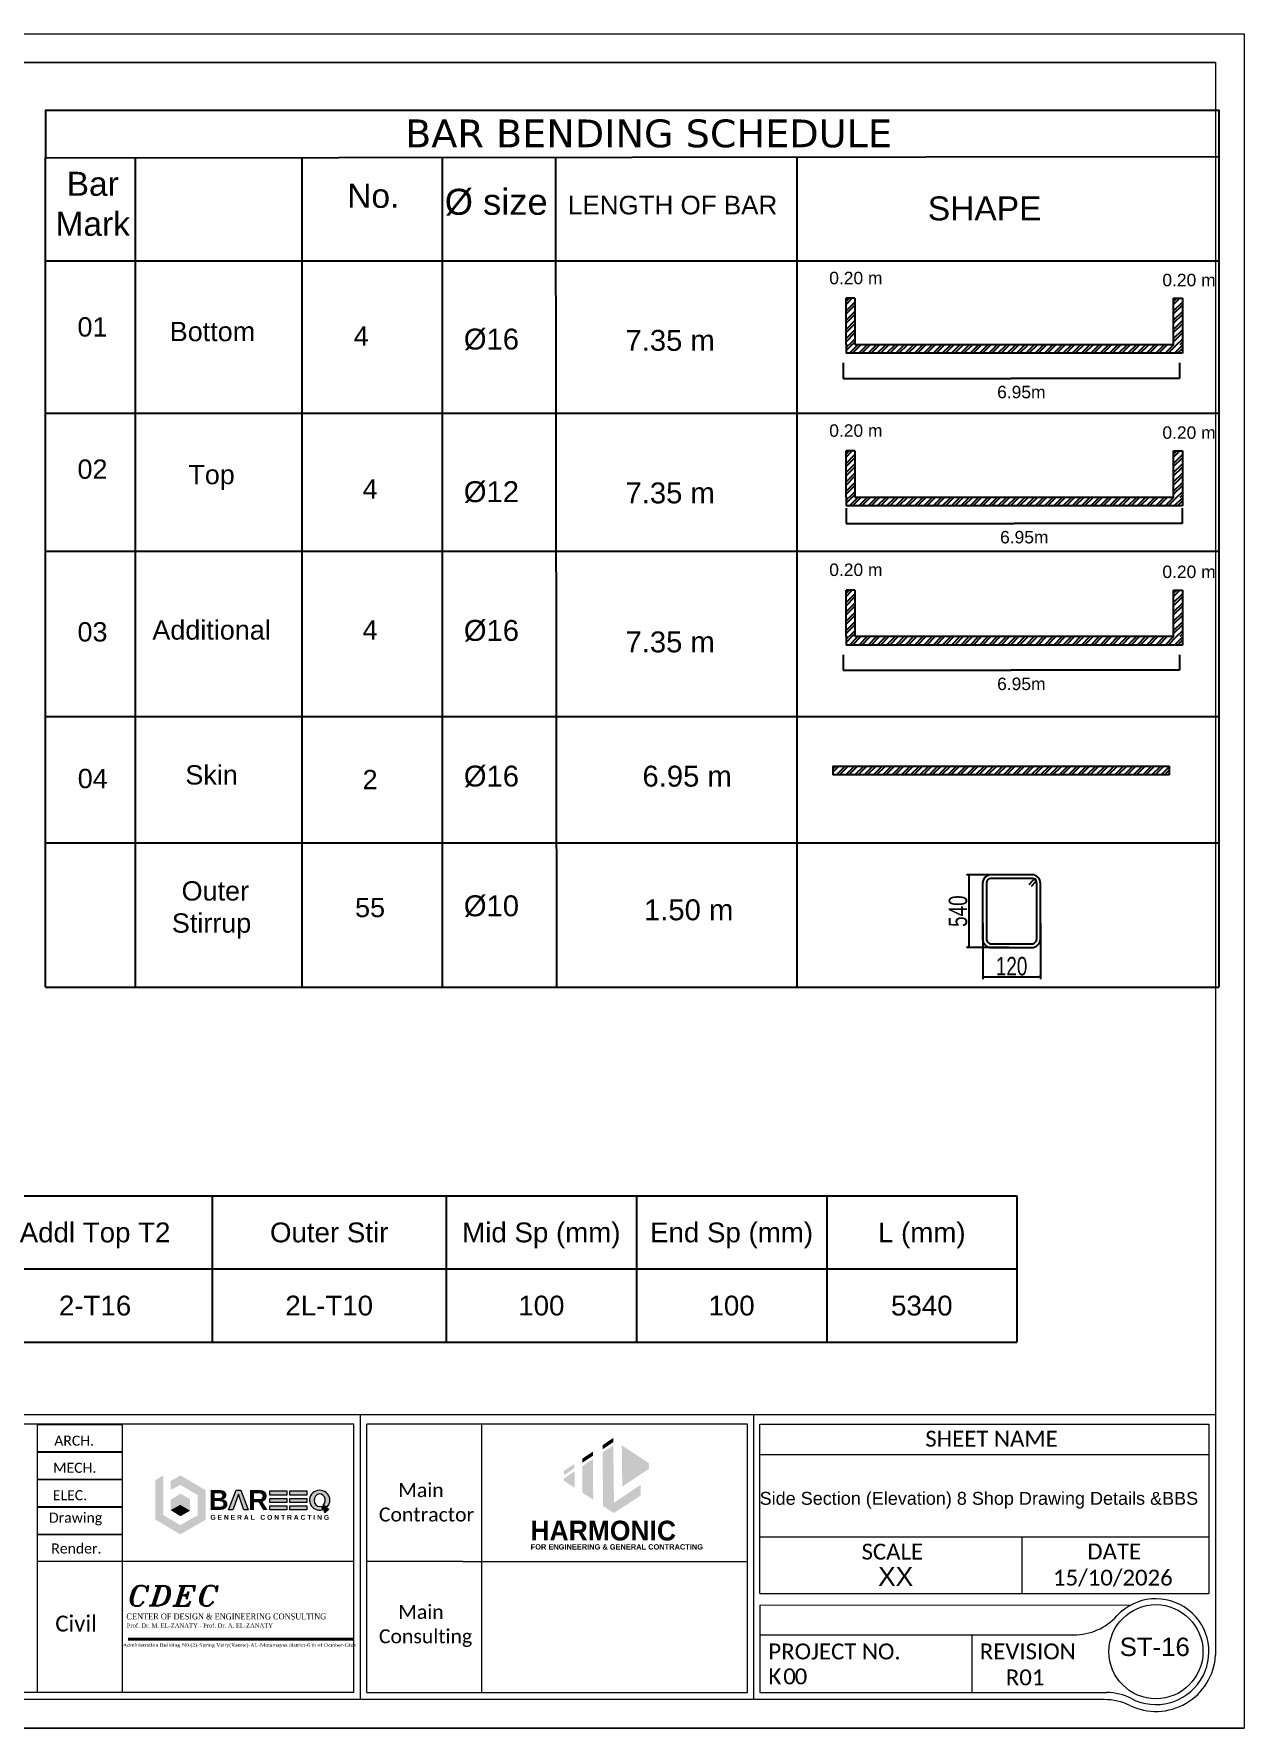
# Model space of a CAD drawing. Header units: inches. Extents: x 16 to 269, y 163 to 682.
# Drawn here: x 130.19 to 162.12, y 170.58 to 215.3 of the extents above; entities that cross this region are included whole.
import ezdxf
from ezdxf.enums import TextEntityAlignment as Align

# ---------------------------------------------------------------- set-up
doc = ezdxf.new("R2010")
doc.units = ezdxf.units.IN
doc.header["$MEASUREMENT"] = 0
doc.layers.get('Defpoints').update_dxf_attribs({"lineweight": 5})
for name, color, linetype in [('CDEC-FRAMING-PLAN', 7, 'Continuous'), ('MASSE', 7, 'Continuous'), ('S-STIRRUP', 1, 'Continuous'), ('S-TABLE', 8, 'Continuous'), ('Text', 7, 'Continuous'), ('XREF-FRAME$0$XREF-TITLEBLOCK$0$text', 3, 'Continuous')]:
    doc.layers.add(name, color=color, linetype=linetype)
doc.layers.add('Sheet_Borders', color=7, linetype='Continuous', lineweight=5)
doc.styles.add('Arch-Dim', font='swisscl.ttf')
doc.styles.add('Arial_1', font='arial.ttf', dxfattribs={"height": 0.45})
doc.styles.add('MtXpl_Verdana', font='verdana.ttf')
doc.styles.add('RA CALIBRI REGULAR', font='calibril.ttf')
doc.styles.get("Standard").update_dxf_attribs({"font": 'arial.ttf'})
doc.styles.add('XREF-FRAME$0$XREF-TITLEBLOCK$0$CONCEPT1', font='times.ttf')
doc.styles.add('XREF-FRAME$0$XREF-TITLEBLOCK$0$HG', font='ITALICT.shx')
doc.dimstyles.new('Copy of ISO-25', dxfattribs={"dimtxt": 0.2, "dimasz": 0.25, "dimexe": 0.15, "dimexo": 0.25, "dimtad": 0, "dimdsep": 46, "dimtxsty": 'Standard', "dimblk": 'ARCHTICK', "dimcen": 0.5, "dimadec": 0, "dimazin": 0, "dimtfac": 1, "dimtmove": 0, "dimatfit": 3, "dimldrblk": 'ARCHTICK', "dimfxl": 1, "dimarcsym": 0})
doc.dimstyles.new('MMS-25', dxfattribs={"dimscale": 25, "dimtxt": 2.5, "dimasz": 0.75, "dimexe": 1, "dimexo": 1, "dimgap": 0.5, "dimtad": 1, "dimdec": 0, "dimdsep": 46, "dimtxsty": 'Arch-Dim', "dimblk": 'DOT', "dimcen": 2, "dimclrd": 11, "dimclre": 11, "dimclrt": 256, "dimazin": 0, "dimtfac": 1, "dimtdec": 0, "dimtix": 1, "dimtmove": 2, "dimatfit": 3, "dimfxl": 1.5, "dimtolj": 1, "dimarcsym": 0})

# ---------------------------------------------------------------- blocks, each defined once
blk = doc.blocks.new('_ArchTick')
at = {"color": 0, "linetype": 'ByBlock', "const_width": 0.15}
blk.add_lwpolyline([(-0.5, -0.5), (0.5, 0.5)], dxfattribs=at)
blk = doc.blocks.new('*D480')
at = {"layer": 'Defpoints', "color": 0, "transparency": 16777216}
for p in [(23798, -2445), (27450, -2445), (27450, -2613)]:
    blk.add_point(p, dxfattribs=at)
at = {"layer": 'MASSE', "color": 0, "lineweight": -2, "transparency": 16777216}
for p, q in [((23798, -2445), (23798, -2613)), ((27450, -2445), (27450, -2613)), ((23798, -2613), (25623, -2613)), ((27450, -2613), (25625, -2613))]:
    blk.add_line(p, q, dxfattribs=at)
at = {"layer": 'MASSE', "color": 0, "lineweight": -2, "transparency": 16777216, "xscale": 0.25, "yscale": 0.25, "zscale": 0.25, "rotation": 180}
blk.add_blockref('_ArchTick', (23798, -2613), dxfattribs=at)
at = {"layer": 'MASSE', "color": 0, "lineweight": -2, "transparency": 16777216, "xscale": 0.25, "yscale": 0.25, "zscale": 0.25}
blk.add_blockref('_ArchTick', (27450, -2613), dxfattribs=at)
at = {"layer": 'MASSE', "color": 0, "transparency": 16777216, "insert": (25624, -2613), "char_height": 0.3, "attachment_point": 5}
blk.add_mtext('8.5', dxfattribs=at)
blk = doc.blocks.new('*D481')
at = {"layer": 'Defpoints', "color": 0, "transparency": 16777216}
for p in [(23830, -4021), (27482, -4021), (27482, -4188)]:
    blk.add_point(p, dxfattribs=at)
at = {"layer": 'MASSE', "color": 0, "lineweight": -2, "transparency": 16777216}
for p, q in [((23830, -4021), (23830, -4189)), ((27482, -4021), (27482, -4189)), ((23830, -4188), (25655, -4188)), ((27482, -4188), (25657, -4188))]:
    blk.add_line(p, q, dxfattribs=at)
at = {"layer": 'MASSE', "color": 0, "lineweight": -2, "transparency": 16777216, "xscale": 0.25, "yscale": 0.25, "zscale": 0.25, "rotation": 180}
blk.add_blockref('_ArchTick', (23830, -4188), dxfattribs=at)
at = {"layer": 'MASSE', "color": 0, "lineweight": -2, "transparency": 16777216, "xscale": 0.25, "yscale": 0.25, "zscale": 0.25}
blk.add_blockref('_ArchTick', (27482, -4188), dxfattribs=at)
at = {"layer": 'MASSE', "color": 0, "transparency": 16777216, "insert": (25656, -4188), "char_height": 0.3, "attachment_point": 5}
blk.add_mtext('8.5', dxfattribs=at)
blk = doc.blocks.new('_Dot')
at = {"color": 0, "lineweight": -2}
blk.add_line((-0.5, 0), (-1, 0), dxfattribs=at)
at = {"color": 0, "const_width": 0.5}
blk.add_lwpolyline([(-0.25, 0, 1), (0.25, 0, 1)], format="xyb", close=True, dxfattribs=at)
blk = doc.blocks.new('*D482')
at = {"layer": 'Defpoints', "color": 0, "transparency": 16777216}
for p in [(25628, -8004), (25162, -8794), (25628, -8794)]:
    blk.add_point(p, dxfattribs=at)
at = {"layer": 'MASSE', "color": 11, "linetype": 'ByBlock', "lineweight": -2, "transparency": 16777216}
for p, q in [((25603, -8004), (25137, -8004)), ((25162, -8022), (25162, -8775)), ((25603, -8794), (25137, -8794))]:
    blk.add_line(p, q, dxfattribs=at)
at = {"layer": 'MASSE', "color": 11, "lineweight": -2, "transparency": 16777216, "xscale": 18.75, "yscale": 18.75, "zscale": 18.75}
for p, rotation in [((25162, -8004), 90), ((25162, -8794), 270)]:
    blk.add_blockref('_Dot', p, dxfattribs=dict(at, rotation=rotation))
at = {"layer": 'MASSE', "transparency": 16777216, "insert": (25047, -8399), "char_height": 200, "attachment_point": 5, "rotation": 90, "style": 'Arch-Dim'}
blk.add_mtext('\\A1;540', dxfattribs=at)
blk = doc.blocks.new('*D483')
at = {"layer": 'Defpoints', "color": 0, "transparency": 16777216}
for p in [(25314, -8504), (25942, -8504), (25942, -9112)]:
    blk.add_point(p, dxfattribs=at)
at = {"layer": 'MASSE', "color": 11, "linetype": 'ByBlock', "lineweight": -2, "transparency": 16777216}
for p, q in [((25314, -8529), (25314, -9137)), ((25942, -8529), (25942, -9137)), ((25333, -9112), (25923, -9112))]:
    blk.add_line(p, q, dxfattribs=at)
at = {"layer": 'MASSE', "color": 11, "lineweight": -2, "transparency": 16777216, "xscale": 18.75, "yscale": 18.75, "zscale": 18.75, "rotation": 180}
blk.add_blockref('_Dot', (25314, -9112), dxfattribs=at)
at = {"layer": 'MASSE', "color": 11, "lineweight": -2, "transparency": 16777216, "xscale": 18.75, "yscale": 18.75, "zscale": 18.75}
blk.add_blockref('_Dot', (25942, -9112), dxfattribs=at)
at = {"layer": 'MASSE', "transparency": 16777216, "insert": (25628, -8998), "char_height": 200, "width": 5657.14, "attachment_point": 5, "style": 'Arch-Dim'}
blk.add_mtext('\\A1;120', dxfattribs=at)
blk = doc.blocks.new('A$Cd8bbae89')
at = {"true_color": 0x319dd3}
h = blk.add_hatch(color=142, dxfattribs=at)
h.dxf.hatch_style = 1
h.paths.add_polyline_path([(0.94, 5.22), (0, 4.67), (0, 0), (0.94, 0.53)])
h.paths.add_polyline_path([(2.97, 3.07), (1.82, 2.35), (1.82, 1.12), (2.97, 1.74)])
h.paths.add_polyline_path([(2.98, 5.23), (1.83, 4.57), (1.82, 3.51), (2.98, 4.11)])
at = {"true_color": 0x2a3383}
h = blk.add_hatch(color=177, dxfattribs=at)
h.dxf.hatch_style = 1
h.paths.add_polyline_path([(3, 5.22), (2.98, 5.22), (2.98, 4.11), (5.04, 2.89), (5.04, 0.52), (5.98, -0.03), (5.98, 3.47)])
h.paths.add_polyline_path([(4.12, 2.41), (2.97, 3.07), (2.97, 1.74), (4.12, 1.05)])
at = {"true_color": 0x319dd3}
h = blk.add_hatch(color=142, dxfattribs=at)
h.dxf.hatch_style = 1
h.paths.add_polyline_path([(8.67, 1.14), (9.13, 1.14, 0.319925), (9.24, 1.22), (9.85, 2.99), (10.44, 1.22, 0.322497), (10.56, 1.14), (11.01, 1.14), (10.13, 3.48), (9.58, 3.48)])
h.paths.add_polyline_path([(13.58, 3.39), (13.58, 2.9), (15.61, 2.9), (15.61, 3.39)])
h.paths.add_polyline_path([(13.58, 2.51), (13.58, 2.02), (15.61, 2.02), (15.61, 2.51)])
h.paths.add_polyline_path([(15.61, 1.14), (15.61, 1.63), (13.58, 1.63), (13.58, 1.14)])
h.paths.add_polyline_path([(15.94, 3.39), (15.94, 2.9), (17.97, 2.9), (17.97, 3.39)])
h.paths.add_polyline_path([(17.97, 2.02), (17.97, 2.51), (15.94, 2.51), (15.94, 2.02)])
h.paths.add_polyline_path([(17.97, 1.14), (17.97, 1.63), (15.94, 1.63), (15.94, 1.14)])
edge = h.paths.add_edge_path()
edge.add_ellipse((19.49, 2.29), major_axis=(-1.21, 0), ratio=0.972651, start_angle=138.7624, end_angle=466.2921)
edge.add_line((19.83, 1.16), (19.73, 1.59))
edge.add_ellipse((19.5, 2.29), major_axis=(0, 0.744), ratio=0.892628, start_angle=218.0399, end_angle=560.2223, ccw=False)
edge.add_line((19.91, 1.71), (20.4, 1.51))
at = {"true_color": 0x288cbd}
h = blk.add_hatch(color=142, dxfattribs=at)
h.dxf.hatch_style = 1
h.paths.add_polyline_path([(5.98, -0.03), (5.04, 0.52), (2.96, -0.67), (0.94, 0.53), (0, 0), (2.95, -1.76), (2.95, -1.76)])
h = blk.add_hatch(color=142, dxfattribs=at)
h.dxf.hatch_style = 1
h.paths.add_polyline_path([(4.12, 1.05), (2.97, 1.74), (1.82, 1.12), (2.97, 0.39)])
at = {"true_color": 0x2a3383}
h = blk.add_hatch(color=177, dxfattribs=at)
h.dxf.hatch_style = 1
h.paths.add_polyline_path([(20.1, 0.81), (20.58, 1.24), (19.85, 1.62)])
at = {"color": 142, "true_color": 0x319dd3}
blk.add_lwpolyline([(8.67, 1.14), (9.58, 3.48), (10.13, 3.48), (11.01, 1.14), (10.56, 1.14, -0.322497), (10.44, 1.22), (9.85, 2.99), (9.24, 1.22, -0.319925), (9.13, 1.14), (8.67, 1.14)], format="xyb", dxfattribs=at)
for points in [[(13.58, 3.39), (15.61, 3.39), (15.61, 2.9), (13.58, 2.9)], [(13.58, 2.51), (15.61, 2.51), (15.61, 2.02), (13.58, 2.02)], [(15.94, 3.39), (17.97, 3.39), (17.97, 2.9), (15.94, 2.9)], [(15.94, 2.51), (17.97, 2.51), (17.97, 2.02), (15.94, 2.02)], [(13.58, 1.63), (15.61, 1.63), (15.61, 1.14), (13.58, 1.14)], [(15.94, 1.63), (17.97, 1.63), (17.97, 1.14), (15.94, 1.14)]]:
    blk.add_lwpolyline(points, close=True, dxfattribs=at)
at = {"color": 143, "true_color": 0x42aad7}
for points in [[(19.73, 1.59), (19.83, 1.16)], [(19.91, 1.71), (20.4, 1.51)]]:
    blk.add_lwpolyline(points, dxfattribs=at)
at = {"color": 177, "true_color": 0x2a3383}
blk.add_lwpolyline([(19.85, 1.62), (20.58, 1.24), (20.1, 0.81), (19.85, 1.62)], dxfattribs=at)
at = {"color": 142, "true_color": 0x319dd3}
for centre, major_axis, ratio, start_param, end_param in [((19.49, 2.29), (-1.21, 0), 0.972651, 2.421862, 8.138333), ((19.5, 2.29), (0, 0.744), 0.892628, 3.805515, 9.777723)]:
    blk.add_ellipse(centre, major_axis=major_axis, ratio=ratio, start_param=start_param, end_param=end_param, dxfattribs=at)
at = {"attachment_point": 1}
for s, width, gutter_width, insert, char_height in [('{\\fArial|b1|i0|c0|p34;\\C142;\\c13868337;B} ', 2.3485, 11.74, (6.33, 3.49), 2.3485), ('\\pxsm2;{\\fArial|b1|i0|c0|p34;\\C177;\\c8598314;G E N E R A L   C O N T R A C T I N G}', 15.8741, 2.87, (6.53, 0.54), 0.5743)]:
    blk.add_mtext_dynamic_manual_height_columns(s, width=width, gutter_width=gutter_width, heights=[0], dxfattribs=dict(at, insert=insert, char_height=char_height))
at = {"color": 143, "true_color": 0x42aad7, "insert": (11.01, 3.49), "char_height": 2.3485, "attachment_point": 1}
blk.add_mtext_dynamic_manual_height_columns('{\\fArial|b1|i0|c0|p34;\\C142;\\c13868337;R} ', width=2.3485, gutter_width=11.74, heights=[0], dxfattribs=at)
blk = doc.blocks.new('sheet')
at = {"true_color": 0x636466}
h = blk.add_hatch(color=251, dxfattribs=at)
h.dxf.hatch_style = 1
h.paths.add_polyline_path([(-385.213, 41.943), (-385.213, 42.046), (-385.483, 41.866), (-385.482, 41.763)])
h = blk.add_hatch(color=154)
h.dxf.hatch_style = 1
h.paths.add_polyline_path([(-384.709, 42.281), (-384.71, 42.383), (-384.977, 42.204), (-384.976, 42.102)])
h = blk.add_hatch(color=154)
h.dxf.hatch_style = 1
h.paths.add_polyline_path([(-384.713, 42.195), (-384.976, 42.019), (-384.967, 40.692), (-384.699, 40.518), (-384.03, 40.958), (-384.03, 41.224), (-384.696, 40.775)])
h.paths.add_polyline_path([(-384.502, 42.197), (-384.489, 41.175), (-383.827, 41.618), (-383.827, 41.756)])
h = blk.add_hatch(color=251, dxfattribs=at)
h.dxf.hatch_style = 1
h.paths.add_polyline_path([(-385.674, 41.634), (-385.675, 41.738), (-385.936, 41.563), (-385.936, 41.459)])
h.paths.add_polyline_path([(-385.673, 41.552), (-385.936, 41.376), (-385.936, 41.321), (-385.67, 41.148)])
h.paths.add_polyline_path([(-385.213, 41.86), (-385.481, 41.68), (-385.476, 41.022), (-385.211, 40.85)])
at = {"layer": 'CDEC-FRAMING-PLAN'}
for p, q in [((-398.989, 42.72), (-397.047, 42.721)), ((-398.989, 42.719), (-396.884, 42.72)), ((-398.989, 42.037), (-396.883, 42.038)), ((-398.989, 42.037), (-396.883, 42.038)), ((-398.988, 41.355), (-396.883, 41.356)), ((-398.988, 40.673), (-396.883, 40.674)), ((-398.987, 39.991), (-396.882, 39.992))]:
    blk.add_line(p, q, dxfattribs=at)
at = {"layer": 'Sheet_Borders', "linetype": 'Continuous', "lineweight": 0}
for p, q in [((-428.475, 77.192), (-369.075, 77.192)), ((-428.475, 77.192), (-369.075, 77.192)), ((-369.075, 77.192), (-369.075, 35.187)), ((-369.075, 77.192), (-369.075, 35.187)), ((-369.075, 77.192), (-369.075, 35.187)), ((-427.768, 76.484), (-369.782, 76.484)), ((-369.782, 76.484), (-427.768, 76.484)), ((-369.782, 76.484), (-369.782, 36.993)), ((-427.768, 42.966), (-369.782, 42.966)), ((-390.991, 42.966), (-390.991, 35.894)), ((-381.234, 42.966), (-381.234, 35.894)), ((-391.141, 42.721), (-401.369, 42.719)), ((-398.989, 36.07), (-398.989, 42.721)), ((-396.884, 42.721), (-396.884, 36.07)), ((-391.141, 36.07), (-391.141, 42.721)), ((-381.385, 42.721), (-390.819, 42.721)), ((-390.819, 36.07), (-390.819, 42.721)), ((-387.98, 42.721), (-387.98, 36.07)), ((-381.385, 36.07), (-381.385, 42.721)), ((-381.084, 38.526), (-381.084, 42.721)), ((-381.084, 42.721), (-369.948, 42.721)), ((-369.948, 42.721), (-369.948, 38.526)), ((-381.084, 41.972), (-369.948, 41.972)), ((-381.084, 39.933), (-369.948, 39.933)), ((-374.579, 38.526), (-374.579, 39.933)), ((-391.141, 39.314), (-398.989, 39.314)), ((-388.438, 39.314), (-390.819, 39.314)), ((-388.438, 39.314), (-381.385, 39.314)), ((-381.084, 38.526), (-369.948, 38.526)), ((-381.083, 38.238), (-371.864, 38.247)), ((-381.083, 38.238), (-381.081, 36.07)), ((-381.083, 37.498), (-373.3, 37.498)), ((-375.826, 37.498), (-375.826, 36.066)), ((-372.533, 35.894), (-427.768, 35.894)), ((-391.141, 36.07), (-401.369, 36.069)), ((-390.819, 36.07), (-381.407, 36.07)), ((-390.819, 36.07), (-381.385, 36.07)), ((-381.081, 36.07), (-372.48, 36.07))]:
    blk.add_line(p, q, dxfattribs=at)
blk.add_lwpolyline([(-369.075, 35.187), (-428.475, 35.187)], close=True, dxfattribs=at)
blk.add_circle((-371.261, 37.082), 1.166, dxfattribs=at)
for centre, radius, start, end in [((-371.261, 37.082), 1.312, 242.3421, 137.4242), ((-373.3, 38.955), 1.457, 270, 317.4242), ((-371.261, 37.082), 1.481, 243.9531, 356.5757), ((-372.533, 34.48), 1.414, 63.9531, 90), ((-372.479, 34.758), 1.312, 62.3421, 90.063)]:
    blk.add_arc(centre, radius, start, end, dxfattribs=at)
at = {"layer": 'XREF-FRAME$0$XREF-TITLEBLOCK$0$text', "color": 8}
for p, q in [((-396.738, 37.411), (-391.167, 37.411)), ((-396.738, 37.387), (-391.167, 37.387))]:
    blk.add_line(p, q, dxfattribs=at)
at = {"layer": 'Sheet_Borders', "xscale": 0.2089906934372016, "yscale": 0.2089906934372016, "zscale": 0.2089906934372016}
blk.add_blockref('A$Cd8bbae89', (-396.065, 40.359), dxfattribs=at)
at = {"attachment_point": 1}
for s, width, gutter_width, insert, char_height in [('{\\fTraditional Arabic|b1|i0|c0|p18;\\C156;HARMONIC}', 0.04433, 2.454, (-386.767, 40.33), 0.49089), ('{\\fArabic Typesetting|b1|i0|c0|p66;\\C156;FOR ENGINEERING & GENERAL CONTRACTING}', 5.03257, 0.666, (-386.761, 39.747), 0.13322)]:
    blk.add_mtext_dynamic_manual_height_columns(s, width=width, gutter_width=gutter_width, heights=[0], dxfattribs=dict(at, insert=insert, char_height=char_height))
at = {"layer": 'Sheet_Borders', "linetype": 'Continuous', "lineweight": 0, "style": 'RA CALIBRI REGULAR'}
for s, height, p in [('ARCH.', 0.25, (-398.57, 42.189)), ('SHEET NAME', 0.3943, (-376.978, 42.165)), ('MECH.', 0.25, (-398.6, 41.517)), ('Main ', 0.3456, (-390.042, 40.915)), ('ELEC.', 0.25, (-398.606, 40.836)), ('Drawing', 0.25, (-398.7, 40.28)), ('  Contractor', 0.34558, (-390.766, 40.31)), ('Render.', 0.25, (-398.644, 39.516)), ('SCALE', 0.3943, (-378.558, 39.365)), ('DATE', 0.3943, (-372.962, 39.369)), ('15/10/2026', 0.3943, (-373.812, 38.721)), ('Main ', 0.3456, (-390.042, 37.896)), ('Civil', 0.3943, (-398.544, 37.582)), ('  Consulting', 0.34558, (-390.766, 37.291)), ('PROJECT NO.', 0.39425, (-380.868, 36.891)), ('REVISION', 0.3943, (-375.628, 36.892)), ('K', 0.394, (-380.866, 36.273)), ('0', 0.394, (-380.499, 36.273)), ('0', 0.394, (-380.216, 36.273)), ('R01', 0.3943, (-374.982, 36.248))]:
    blk.add_text(s, height=height, dxfattribs=at).set_placement(p)
at = {"layer": 'Text', "ltscale": 3}
blk.add_text('XX', height=0.4657, dxfattribs=at).set_placement((-378.148, 38.714))
at = {"layer": 'XREF-FRAME$0$XREF-TITLEBLOCK$0$text', "color": 2, "style": 'XREF-FRAME$0$XREF-TITLEBLOCK$0$HG', "width": 1.2}
blk.add_text('CDEC', height=0.5, dxfattribs=at).set_placement((-396.759, 38.218))
at = {"layer": 'XREF-FRAME$0$XREF-TITLEBLOCK$0$text', "color": 4, "style": 'XREF-FRAME$0$XREF-TITLEBLOCK$0$CONCEPT1', "width": 0.9}
blk.add_text('CENTER OF DESIGN & ENGINEERING CONSULTING', height=0.14992, dxfattribs=at).set_placement((-396.781, 37.881))
at = {"layer": 'XREF-FRAME$0$XREF-TITLEBLOCK$0$text', "style": 'XREF-FRAME$0$XREF-TITLEBLOCK$0$CONCEPT1'}
blk.add_text('Prof. Dr. M. EL-ZANATY - Prof. Dr. A. EL-ZANATY', height=0.10625, dxfattribs=at).set_placement((-396.772, 37.678))
at = {"layer": 'XREF-FRAME$0$XREF-TITLEBLOCK$0$text', "style": 'XREF-FRAME$0$XREF-TITLEBLOCK$0$CONCEPT1', "width": 1.2}
blk.add_text('Administration Building N0.(2)-Spring Vally(Ramw)-AL-Motamayes district-6 th of October-Giza', height=0.08007, dxfattribs=at).set_placement((-393.983, 37.206), align=Align.CENTER)
blk = doc.blocks.new('*D485')
at = {"layer": 'Defpoints', "color": 0, "transparency": 16777216}
for p in [(23798, -5614), (27450, -5614), (27450, -5781)]:
    blk.add_point(p, dxfattribs=at)
at = {"layer": 'MASSE', "color": 0, "lineweight": -2, "transparency": 16777216}
for p, q in [((23798, -5614), (23798, -5782)), ((27450, -5614), (27450, -5782)), ((23798, -5781), (25623, -5781)), ((27450, -5781), (25625, -5781))]:
    blk.add_line(p, q, dxfattribs=at)
at = {"layer": 'MASSE', "color": 0, "lineweight": -2, "transparency": 16777216, "xscale": 0.25, "yscale": 0.25, "zscale": 0.25, "rotation": 180}
blk.add_blockref('_ArchTick', (23798, -5781), dxfattribs=at)
at = {"layer": 'MASSE', "color": 0, "lineweight": -2, "transparency": 16777216, "xscale": 0.25, "yscale": 0.25, "zscale": 0.25}
blk.add_blockref('_ArchTick', (27450, -5781), dxfattribs=at)
at = {"layer": 'MASSE', "color": 0, "transparency": 16777216, "insert": (25624, -5781), "char_height": 0.3, "attachment_point": 5}
blk.add_mtext('8.5', dxfattribs=at)
blk = doc.blocks.new('8974089')
at = {"layer": 'Text'}
h = blk.add_hatch(dxfattribs=at)
h.set_pattern_fill('ANSI32', color=5, scale=190.044087)
h.set_pattern_definition([(45, (-11628.46, 44727.915), (-50.39305, 50.39305), []), (45, (-11594.866, 44727.915), (-50.39305, 50.39305), [])])
h.paths.add_polyline_path([(23925.1447, -1743.57447), (23830.12265, -1743.57447), (23830.12265, -2245.6051), (23925.1447, -2245.6051)])
h = blk.add_hatch(dxfattribs=at)
h.set_pattern_fill('ANSI32', color=5, scale=190.044087)
h.set_pattern_definition([(45, (-8071.5, 44727.915), (-50.39305, 50.39305), []), (45, (-8037.9, 44727.915), (-50.39305, 50.39305), [])])
h.paths.add_polyline_path([(27482.10806, -1743.57447), (27387.08602, -1743.57447), (27387.08602, -2245.6051), (27482.10806, -2245.6051)])
h = blk.add_hatch(dxfattribs=at)
h.set_pattern_fill('ANSI32', color=5, scale=190.044087)
h.set_pattern_definition([(45, (-11628.46, 38685.73), (-50.39305, 50.39305), []), (45, (-11594.866, 38685.73), (-50.39305, 50.39305), [])])
h.paths.add_polyline_path([(27482.10806, -2245.6051), (23830.12265, -2245.6051), (23830.12265, -2340.62714), (27482.10806, -2340.62714)])
h = blk.add_hatch(dxfattribs=at)
h.set_pattern_fill('ANSI32', color=5, scale=190.044087)
h.set_pattern_definition([(45, (-11628.46, 43070.994), (-50.39305, 50.39305), []), (45, (-11594.866, 43070.994), (-50.39305, 50.39305), [])])
h.paths.add_polyline_path([(23925.1447, -3400.49499), (23830.12265, -3400.49499), (23830.12265, -3902.52562), (23925.1447, -3902.52562)])
h = blk.add_hatch(dxfattribs=at)
h.set_pattern_fill('ANSI32', color=5, scale=190.044087)
h.set_pattern_definition([(45, (-8071.5, 43070.994), (-50.39305, 50.39305), []), (45, (-8037.9, 43070.994), (-50.39305, 50.39305), [])])
h.paths.add_polyline_path([(27482.10806, -3400.49499), (27387.08602, -3400.49499), (27387.08602, -3902.52562), (27482.10806, -3902.52562)])
h = blk.add_hatch(dxfattribs=at)
h.set_pattern_fill('ANSI32', color=5, scale=190.044087)
h.set_pattern_definition([(45, (-11628.46, 37028.81), (-50.39305, 50.39305), []), (45, (-11594.866, 37028.81), (-50.39305, 50.39305), [])])
h.paths.add_polyline_path([(27482.10806, -3902.52562), (23830.12265, -3902.52562), (23830.12265, -3997.54767), (27482.10806, -3997.54767)])
h = blk.add_hatch(dxfattribs=at)
h.set_pattern_fill('ANSI32', color=5, scale=190.044087)
h.set_pattern_definition([(45, (-11628.46, 41559.08), (-50.39305, 50.39305), []), (45, (-11594.866, 41559.08), (-50.39305, 50.39305), [])])
h.paths.add_polyline_path([(23925.1447, -4912.40828), (23830.12265, -4912.40828), (23830.12265, -5414.43891), (23925.1447, -5414.43891)])
h = blk.add_hatch(dxfattribs=at)
h.set_pattern_fill('ANSI32', color=5, scale=190.044087)
h.set_pattern_definition([(45, (-8071.5, 41559.08), (-50.39305, 50.39305), []), (45, (-8037.9, 41559.08), (-50.39305, 50.39305), [])])
h.paths.add_polyline_path([(27482.10806, -4912.40828), (27387.08602, -4912.40828), (27387.08602, -5414.43891), (27482.10806, -5414.43891)])
h = blk.add_hatch(dxfattribs=at)
h.set_pattern_fill('ANSI32', color=5, scale=190.044087)
h.set_pattern_definition([(45, (-11628.46, 35516.896), (-50.39305, 50.39305), []), (45, (-11594.866, 35516.896), (-50.39305, 50.39305), [])])
h.paths.add_polyline_path([(27482.10806, -5414.43891), (23830.12265, -5414.43891), (23830.12265, -5509.46095), (27482.10806, -5509.46095)])
h = blk.add_hatch(dxfattribs=at)
h.set_pattern_fill('ANSI32', color=5, scale=190.044087)
h.set_pattern_definition([(45, (-11770.52, 34105.94), (-50.39305, 50.39305), []), (45, (-11736.92, 34105.94), (-50.39305, 50.39305), [])])
h.paths.add_polyline_path([(27340.05242, -6825.39228), (23688.06702, -6825.39228), (23688.06702, -6920.41432), (27340.05242, -6920.41432)])
for p, q in [((23925.1447, -1743.57447), (23830.12265, -1743.57447)), ((27387.08602, -1743.57447), (27482.10806, -1743.57447)), ((23925.1447, -3400.49499), (23830.12265, -3400.49499)), ((27387.08602, -3400.49499), (27482.10806, -3400.49499)), ((23925.1447, -4912.40828), (23830.12265, -4912.40828)), ((27387.08602, -4912.40828), (27482.10806, -4912.40828)), ((15136.13694, -9224.68283), (27879.61327, -9224.68283))]:
    blk.add_line(p, q)
for points in [[(27879.61327, 295.92069), (27879.61327, -9224.68283)], [(15138.70985, -9224.68283), (15138.70985, -217.11019)]]:
    blk.add_lwpolyline(points)
at = {"layer": 'CDEC-FRAMING-PLAN', "color": 1}
blk.add_lwpolyline([(15138.70985, -217.11019), (27882.18618, -203.9586), (27882.18618, 295.92069), (15138.70985, 295.92069)], close=True, dxfattribs=at)
at = {"layer": 'S-STIRRUP'}
for p, q in [((25859.82966, -8064.74731), (25814.22191, -8114.73902)), ((25886.01323, -8081.77687), (25840.59931, -8131.94473))]:
    blk.add_line(p, q, dxfattribs=at)
for points in [[(25313.88657, -8699.18249, 0.4142135624), (25408.62466, -8793.92058), (25847.12668, -8793.92058, 0.4142135624), (25941.86477, -8699.18249), (25941.86477, -8098.27233, 0.4142135624), (25847.12668, -8003.53424), (25408.62466, -8003.53424, 0.4142135624), (25313.88657, -8098.27233)], [(25354.48861, -8699.18249, 0.4142135624), (25408.62466, -8753.31854), (25847.12668, -8753.31854, 0.4142135624), (25901.26273, -8699.18249), (25901.26273, -8098.27233, 0.4142135624), (25847.12668, -8044.13628), (25408.62466, -8044.13628, 0.4142135624), (25354.48861, -8098.27233)]]:
    blk.add_lwpolyline(points, format="xyb", close=True, dxfattribs=at)
for centre, radius, start, end in [((25879.41165, -8074.54945), 21.89832, 57.729251567, 153.408874041), ((25880.28236, -8067.26879), 15.59896, 291.554596992, 46.074963813)]:
    blk.add_arc(centre, radius, start, end, dxfattribs=at)
at = {"layer": 'S-TABLE'}
for p, q in [((3123.38923, -11490.87878), (25685.80134, -11490.87878)), ((16946.8389, -11490.87878), (16946.8389, -13079.78104)), ((19489.08252, -11490.87878), (19489.08252, -13079.78104)), ((19489.08252, -11490.87878), (19489.08252, -13079.78104)), ((21554.65546, -11490.87878), (21554.65546, -13079.78104)), ((23620.2284, -11490.87878), (23620.2284, -13079.78104)), ((25685.80134, -11490.87878), (25685.80134, -13079.78104)), ((3123.38923, -12285.32991), (25685.80134, -12285.32991)), ((3123.38923, -13079.78104), (25685.80134, -13079.78104))]:
    blk.add_line(p, q, dxfattribs=at)
at = {"layer": 'Text'}
for p, q in [((16112.96819, -216.10473), (16112.96819, -9224.68283)), ((17919.52341, -214.24032), (17919.52341, -9224.68283)), ((19444.36459, -215.78092), (19444.36459, -9224.68283)), ((20676.56606, -211.39498), (20685.868, -9224.68283)), ((23295.67899, -208.69199), (23295.67899, -9224.68283)), ((15136.13694, -1335.19691), (27877.04036, -1335.19691)), ((23830.12265, -2245.6051), (23830.12265, -1743.57447)), ((23925.1447, -1743.57447), (23925.1447, -2245.6051)), ((27387.08602, -2245.6051), (27387.08602, -1743.57447)), ((27482.10806, -1743.57447), (27482.10806, -2245.6051)), ((23830.12265, -2245.6051), (23830.12265, -2340.62714)), ((27482.10806, -2340.62714), (23830.12265, -2340.62714)), ((23925.1447, -2245.6051), (27387.08602, -2245.6051)), ((27482.10806, -2245.6051), (27482.10806, -2340.62714)), ((15138.70985, -2992.11744), (27879.61327, -2992.11744)), ((23830.12265, -3902.52562), (23830.12265, -3400.49499)), ((23925.1447, -3400.49499), (23925.1447, -3902.52562)), ((27387.08602, -3902.52562), (27387.08602, -3400.49499)), ((27482.10806, -3400.49499), (27482.10806, -3902.52562)), ((23830.12265, -3902.52562), (23830.12265, -3997.54767)), ((27482.10806, -3997.54767), (23830.12265, -3997.54767)), ((23925.1447, -3902.52562), (27387.08602, -3902.52562)), ((27482.10806, -3902.52562), (27482.10806, -3997.54767)), ((15138.70985, -4491.28492), (27877.04036, -4491.28492)), ((23830.12265, -5414.43891), (23830.12265, -4912.40828)), ((23925.1447, -4912.40828), (23925.1447, -5414.43891)), ((27387.08602, -5414.43891), (27387.08602, -4912.40828)), ((27482.10806, -4912.40828), (27482.10806, -5414.43891)), ((23830.12265, -5414.43891), (23830.12265, -5509.46095)), ((27482.10806, -5509.46095), (23830.12265, -5509.46095)), ((23925.1447, -5414.43891), (27387.08602, -5414.43891)), ((27482.10806, -5414.43891), (27482.10806, -5509.46095)), ((15138.70985, -6286.25433), (27877.04036, -6286.25433)), ((23688.06702, -6825.39228), (27340.05242, -6825.39228)), ((23688.06702, -6825.39228), (23688.06702, -6920.41432)), ((27340.05242, -6920.41432), (23688.06702, -6920.41432)), ((27340.05242, -6825.39228), (27340.05242, -6920.41432)), ((15136.13694, -7655.7516), (27877.04036, -7655.7516))]:
    blk.add_line(p, q, dxfattribs=at)
at = {"layer": 'Text', "color": 61, "true_color": 0xe5e878}
blk.add_line((17916.9505, -2142.18421), (17916.9505, -2142.18421), dxfattribs=at)
at = {"xscale": 438.0484979641772, "yscale": 438.0484979641772, "zscale": 438.0484979641772}
blk.add_blockref('sheet', (189825.71014, -32685.33609), dxfattribs=at)
at = {"layer": 'CDEC-FRAMING-PLAN', "color": 1, "insert": (19042.21549, 198.64016), "char_height": 301.9933033, "attachment_point": 1, "line_spacing_factor": 4, "style": 'MtXpl_Verdana'}
blk.add_mtext_dynamic_manual_height_columns('\\pxt17;BAR BENDING SCHEDULE', width=8076.580029, gutter_width=83.04816, heights=[0], dxfattribs=at)
at = {"layer": 'Text'}
for s, height, p in [('Addl Top T2', 215.1120319, (15675.71709, -11888.10435)), ('Outer Stir', 215.112032, (18217.96071, -11888.10435)), ('Mid Sp (mm)', 215.1120319, (20521.86899, -11888.10435)), ('End Sp (mm)', 215.1120319, (22587.44193, -11888.10435)), ('L (mm)', 215.112032, (24653.01487, -11888.10435)), ('2-T16', 215.112032, (15675.71709, -12682.55548)), ('2L-T10', 215.112032, (18217.96071, -12682.55548)), ('100', 215.112032, (20521.86899, -12682.55548)), ('100', 215.112032, (22587.44193, -12682.55548)), ('5340', 215.112032, (24653.01487, -12682.55548))]:
    blk.add_text(s, height=height, dxfattribs=at).set_placement(p, align=Align.MIDDLE_CENTER)
blk.add_text('Side Section (Elevation) 8 Shop Drawing Details &BBS', height=140, dxfattribs=at).set_placement((22892.4084, -14846.19127))
at = {"layer": 'Text', "ltscale": 3}
blk.add_text('ST-16', height=200, dxfattribs=at).set_placement((26802.2701, -16488.69989))
at = {"layer": 'Text', "attachment_point": 1, "style": 'Arial_1'}
for s, width, gutter_width, heights, insert, char_height in [('\\pxqc;Bar Mark', 989.3682949, 318.59961, [0], (15155.63915, -369.68614), 260.6724091), ('No.', 1649.040492, 318.59961, [0], (18413.47456, -500.11124), 260.672409), ('LENGTH OF BAR', 3036.3690733, 318.59961, [0], (20810.58005, -629.76429), 201.9580762), ('SHAPE', 1649.040492, 318.59961, [0], (24718.00139, -636.61637), 260.672409), ('0.20 m', 1326.1050298, 256.2075, [244.5967], (23648.11973, -1455.08456), 135.340128), ('0.20 m', 1326.1050298, 256.2075, [244.5967], (27265.47044, -1477.24921), 135.340128), ('\\pxqc;01', 795.6179843, 256.2075, [0], (15249.93141, -1949.5005), 209.624321), ('\\pxqc;Bottom ', 1020.7324949, 256.2075, [0], (16439.90212, -1999.20189), 209.6243206), ('4', 795.6179843, 256.2075, [0], (18483.44439, -2048.73201), 209.62432), ('{\\H1.08333x;Ø16}', 707.5389109, 256.2075, [244.5967], (19679.871, -2072.6962), 209.6243206), ('{\\H1.08333x;7.35 m}', 1326.1050298, 256.2075, [244.5967], (21435.58646, -2086.56678), 209.6243206), ('6.95m', 1326.1050298, 256.2075, [244.5967], (25471.14516, -2693.96106), 135.340128), ('0.20 m', 1326.1050298, 256.2075, [244.5967], (23648.11973, -3112.00508), 135.340128), ('0.20 m', 1326.1050298, 256.2075, [244.5967], (27265.47044, -3134.16974), 135.340128), ('\\pxqc;02', 795.6179843, 256.2075, [0], (15249.93141, -3493.77226), 209.624321), ('\\pxqc;Top', 1020.7324949, 256.2075, [0], (16430.44328, -3552.79195), 209.624321), ('\\pxqc;4', 795.6179843, 256.2075, [0], (18264.0964, -3710.63356), 209.624321), ('{\\H1.08333x;Ø12}', 707.5389109, 256.2075, [244.5967], (19679.871, -3729.61672), 209.6243206), ('{\\H1.08333x;7.35 m}', 1326.1050298, 256.2075, [244.5967], (21435.58646, -3743.48731), 209.6243206), ('6.95m', 1326.1050298, 256.2075, [244.5967], (25503.16393, -4269.82117), 135.340128), ('0.20 m', 1326.1050298, 256.2075, [244.5967], (23648.11973, -4623.91837), 135.340128), ('0.20 m', 1326.1050298, 256.2075, [244.5967], (27265.47044, -4646.08303), 135.340128), ('\\pxqc;03', 795.6179843, 256.2075, [0], (15249.93141, -5260.93746), 209.624321), ('\\pxqc;Additional ', 1020.7324949, 256.2075, [0], (16430.44328, -5240.49653), 209.6243206), ('\\pxqc;4', 795.6179843, 256.2075, [0], (18264.0964, -5240.5989), 209.624321), ('{\\H1.08333x;Ø16}', 707.5389109, 256.2075, [244.5967], (19679.871, -5236.78338), 209.6243206), ('{\\H1.08333x;7.35 m}', 1326.1050298, 256.2075, [244.5967], (21435.58646, -5361.64443), 209.6243206), ('6.95m', 1326.1050298, 256.2075, [244.5967], (25471.14516, -5862.79487), 135.340128), ('\\pxqc;Skin', 1020.7324949, 256.2075, [0], (16430.44328, -6814.28063), 209.624321), ('\\pxqc;04', 795.6179843, 256.2075, [0], (15252.50432, -6853.8655), 209.624321), ('\\pxqc;2', 795.6179843, 256.2075, [0], (18264.0964, -6864.84691), 209.624321), ('{\\H1.08333x;Ø16}', 707.5389109, 256.2075, [244.5967], (19679.871, -6818.57505), 209.6243206), ('{\\H1.08333x;6.95 m}', 2206.453973, 256.2075, [244.5967], (21619.87569, -6819.45067), 209.6243206), ('\\pxqc;{\\fArial|b0|i0|c178|p34; }Outer Stirrup ', 1020.7324949, 256.2075, [0], (16430.44328, -8073.95777), 209.6243206), ('\\pxqc;55', 795.6179843, 256.2075, [0], (18264.0964, -8254.72385), 209.624321), ('{\\H1.08333x;Ø\\fArial|b0|i0|c178|p34;10}', 707.5389109, 256.2075, [244.5967], (19679.871, -8227.40066), 209.6243206), ('{\\H1.08333x;1.50 m}', 2206.453973, 256.2075, [244.5967], (21636.5664, -8271.16182), 209.6243206)]:
    blk.add_mtext_dynamic_manual_height_columns(s, width=width, gutter_width=gutter_width, heights=heights, dxfattribs=dict(at, insert=insert, char_height=char_height))
at = {"layer": 'Text', "insert": (19472.58964, -554.00509), "char_height": 260.6724091, "width": 1538.4175027, "attachment_point": 1, "style": 'Arial_1'}
blk.add_mtext('{\\H1.08333x;Ø size }', dxfattribs=at)
at = {"layer": 'MASSE'}
for base, p1, p2, text, dimstyle, override, picture, middle in [((27450.08929, -2612.61149), (23798.10388, -2444.91969), (27450.08929, -2444.91969), '8.5', 'Copy of ISO-25', {"dimtxt": 0.3}, '*D480', (25624.09659, -2612.61149)), ((27482.10806, -4188.4716), (23830.12265, -4020.7798), (27482.10806, -4020.7798), '8.5', 'Copy of ISO-25', {"dimtxt": 0.3}, '*D481', (25656.11536, -4188.4716)), ((27450.08929, -5781.4453), (23798.10388, -5613.75351), (27450.08929, -5613.75351), '8.5', 'Copy of ISO-25', {"dimtxt": 0.3}, '*D485', (25624.09659, -5781.4453)), ((25941.86477, -9112.45714), (25313.88657, -8503.67996), (25941.86477, -8503.67996), '120', 'MMS-25', {"dimtxt": 8}, '*D483', (25627.87567, -8997.53251))]:
    dim = blk.add_linear_dim(base=base, p1=p1, p2=p2, text=text, dimstyle=dimstyle, override=override, dxfattribs=at)
    dim.commit()
    dim.dimension.update_dxf_attribs({"geometry": picture, "text_midpoint": middle})
dim = blk.add_linear_dim(base=(25161.57271, -8793.92058), p1=(25627.87567, -8003.53424), p2=(25627.87567, -8793.92058), angle=90, text='540', dimstyle='MMS-25', override={"dimtxt": 8}, dxfattribs=at)
dim.commit()
dim.dimension.update_dxf_attribs({"geometry": '*D482', "text_midpoint": (25046.64808, -8398.72741)})

msp = doc.modelspace()

# ---------------------------------------------------------------- block references
at = {"xscale": 0.002430000424480658, "yscale": 0.002430000424480658, "zscale": 0.002430000424480658}
msp.add_blockref('8974089', (93.7094, 212.5536), dxfattribs=at)

doc.saveas('drawing.dxf')
